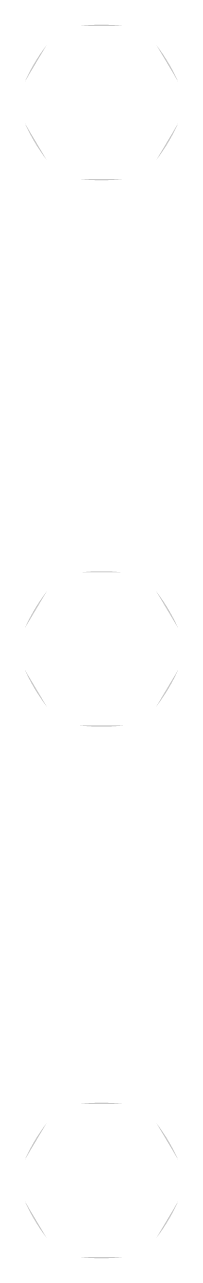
# Model space of a CAD drawing. Header units: millimetres. Extents: x 503489 to 750477, y -188693 to 126970.
# Drawn here: x 503489 to 503605, y 126035 to 126970 of the extents above.
import ezdxf

# ---------------------------------------------------------------- set-up
doc = ezdxf.new("R2010")
doc.units = ezdxf.units.MM
doc.header["$LTSCALE"] = 200
doc.header["$MEASUREMENT"] = 0
doc.layers.add('2', color=2, linetype='CONTINUOUS')

msp = doc.modelspace()

# ---------------------------------------------------------------- hatches: boundary and pattern name
at = {"layer": '2'}
for points in [[(503530.486, 126968.959), (503563.486, 126968.959, 0.0606061)], [(503505.584, 126954.809), (503488.714, 126926.447, -0.0606061)], [(503588.388, 126954.809), (503605.258, 126926.447, 0.0606061)], [(503505.584, 126867.109), (503488.714, 126895.47, 0.0606061)], [(503588.388, 126867.109), (503605.258, 126895.47, -0.0606061)], [(503530.486, 126852.959), (503563.486, 126852.959, -0.0606061)], [(503530.486, 126554.614), (503563.486, 126554.614, 0.0606061)], [(503505.584, 126540.464), (503488.714, 126512.103, -0.0606061)], [(503588.388, 126540.464), (503605.258, 126512.103, 0.0606061)], [(503505.584, 126452.764), (503488.714, 126481.125, 0.0606061)], [(503588.388, 126452.764), (503605.258, 126481.125, -0.0606061)], [(503530.486, 126438.614), (503563.486, 126438.614, -0.0606061)], [(503530.486, 126151.621), (503563.486, 126151.621, 0.0606061)], [(503505.584, 126137.471), (503488.714, 126109.109, -0.0606061)], [(503588.388, 126137.471), (503605.258, 126109.109, 0.0606061)], [(503505.584, 126049.771), (503488.714, 126078.132, 0.0606061)], [(503588.388, 126049.771), (503605.258, 126078.132, -0.0606061)], [(503530.486, 126035.621), (503563.486, 126035.621, -0.0606061)]]:
    msp.add_hatch(color=256, dxfattribs=at).paths.add_polyline_path(points)

doc.saveas('drawing.dxf')
